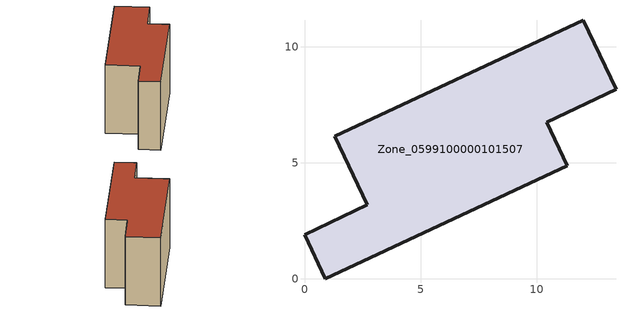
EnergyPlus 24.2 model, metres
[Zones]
Zone_0599100000101507
 floor ground (C_G): 0,1.9 2.71,3.19 1.31,6.15 12.01,11.15 13.42,8.17 10.43,6.75 11.32,4.87 0.9,0 z0
 wall outside (C_F): 2.71,3.19 0,1.9 0.9,0 11.32,4.87 10.43,6.75 13.42,8.17 12.01,11.15 1.31,6.15 2.71,3.19 z0:7.11
 roof outside (C_R): 12.01,11.15 1.31,6.15 2.71,3.19 0,1.9 0.9,0 11.32,4.87 10.43,6.75 13.42,8.17 z7.11
[BUILDING]
Pand.0599100000101507: North Axis=0; Terrain=City; Loads Convergence Tolerance Value=0.04; Temperature Convergence Tolerance Value=0.4; Solar Distribution=FullExterior; Maximum Number of Warmup Days=25; Minimum Number of Warmup Days=1
[Site:Location]
Rotterdam.The.Hague.AP_ZH_NLD Design_Conditions: Latitude=51.96; Longitude=4.45; Time Zone=1; Elevation=-4.5
[SITE:GROUNDTEMPERATURE:BUILDINGSURFACE]
18, 18, 18, 18, 18, 18, 18, 18, 18, 18, 18, 18
[MATERIAL] Thermal Absorptance=0.9; Solar Absorptance=0.7; Visible Absorptance=0.7
Name | Roughness | Thickness | Conductivity | Density | Specific Heat
G.TI.1975-1991 | MediumSmooth | 0.15 | 0.288461 | 540 | 1210
F.TI.1975-1991 | Rough | 0.3 | 0.230769 | 1920 | 840
R.TI.1975-1991 | MediumRough | 0.2 | 0.153846 | 1500 | 1000
[CONSTRUCTION]
C_G: G.TI.1975-1991
C_F: F.TI.1975-1991
C_R: R.TI.1975-1991
[ZONE]
Zone_0599100000101507: Type=1; Multiplier=1; Ceiling Height=Autocalculate; Volume=Autocalculate; Floor Area=autocalculate; Part of Total Floor Area=Yes
[ZONEINFILTRATION:DESIGNFLOWRATE]
Infil_Zone_0599100000101507: Zone or ZoneList or Space or SpaceList=Zone_0599100000101507; Schedule=AlwaysOn; Design Flow Rate Calculation Method=Flow/Area; Flow Rate per Floor Area=0.003; Constant Term Coefficient=1; Temperature Term Coefficient=0; Velocity Term Coefficient=0; Velocity Squared Term Coefficient=0
[HVACTEMPLATE:ZONE:IDEALLOADSAIRSYSTEM]
Zone_0599100000101507: Maximum Heating Supply Air Temperature=50; Minimum Cooling Supply Air Temperature=13; Maximum Heating Supply Air Humidity Ratio=0.0156; Minimum Cooling Supply Air Humidity Ratio=0.0077; Heating Limit=NoLimit; Cooling Limit=NoLimit; Dehumidification Control Type=ConstantSensibleHeatRatio; Cooling Sensible Heat Ratio=0.7; Dehumidification Setpoint=60; Humidification Control Type=None; Humidification Setpoint=30; Outdoor Air Method=None; Outdoor Air Flow Rate per Person=0.00944; Outdoor Air Flow Rate per Zone Floor Area=0; Outdoor Air Flow Rate per Zone=0; Demand Controlled Ventilation Type=None; Outdoor Air Economizer Type=NoEconomizer; Heat Recovery Type=None; Sensible Heat Recovery Effectiveness=0.7; Latent Heat Recovery Effectiveness=0.65
[ZONECONTROL:THERMOSTAT]
ThermostatControl_Zone_0599100000101507: Zone or ZoneList=Zone_0599100000101507; Control Type Schedule=DualSetpointControlType; Control 1=Thermostat_Zone_0599100000101507; Temperature Difference Between Cutout And Setpoint=0
[THERMOSTATSETPOINT:DUALSETPOINT]
Thermostat_Zone_0599100000101507: Heating Setpoint Temperature Schedule=HeatingSetpoint_Zone_0599100000101507; Cooling Setpoint Temperature Schedule=CoolingSetpoint_Zone_0599100000101507
[SCHEDULE:COMPACT]
HeatingSetpoint_Zone_0599100000101507: Through: 12/31, For: AllDays, Until: 24:00, 21
CoolingSetpoint_Zone_0599100000101507: Through: 12/31, For: AllDays, Until: 24:00, 24
DualSetpointControlType: Through: 12/31, For: AllDays, Until: 24:00, 4
AlwaysOn: Through: 12/31, For: AllDays, Until: 24:00, 1
